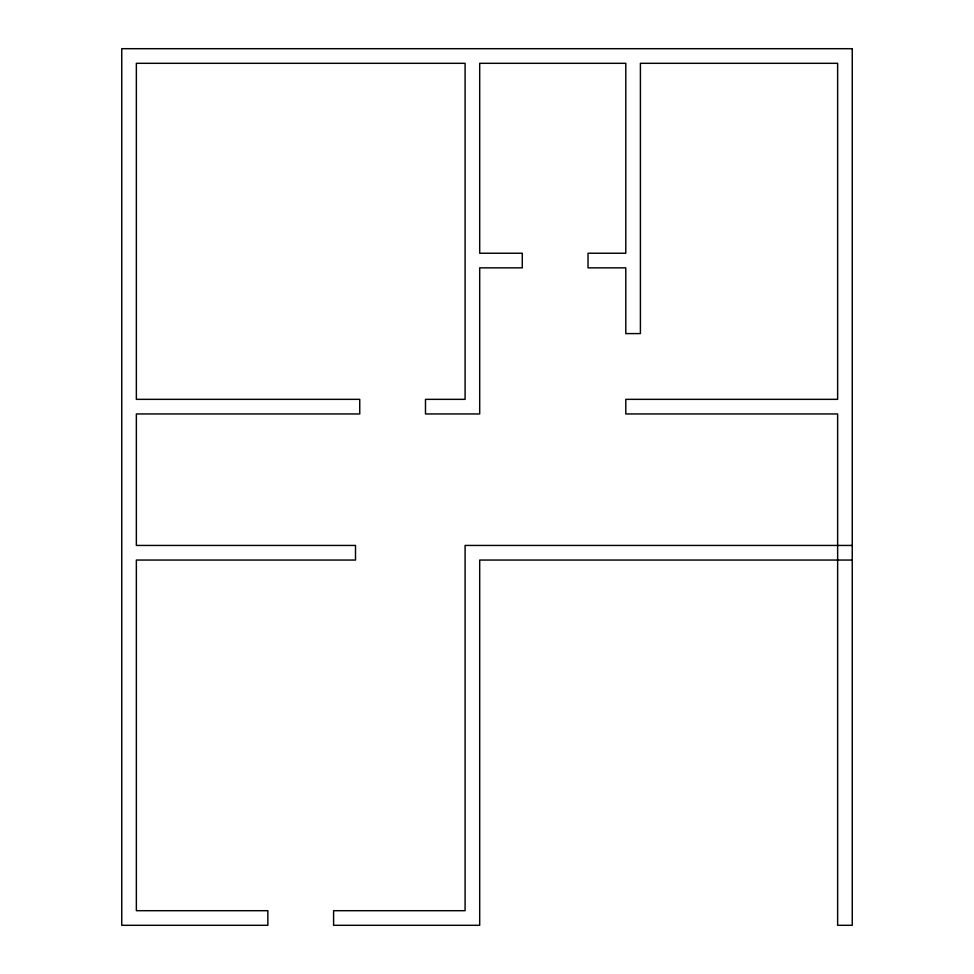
<?xml version="1.0" encoding="UTF-8"?>
<svg xmlns="http://www.w3.org/2000/svg" width="974" height="974" viewBox="0 0 974 974"><rect width="100%" height="100%" fill="white"/><g stroke="black" fill="none" stroke-linecap="round" stroke-linejoin="round"><path stroke-width="1.46" d="M852.25 545.44L465.085 545.44L465.085 910.69L333.595 910.69L333.595 925.3L479.695 925.3L479.695 560.05L852.25 560.05M852.25 48.7L121.75 48.7L121.75 925.3L267.85 925.3L267.85 910.69L136.36 910.69L136.36 560.05L355.51 560.05L355.51 545.44L136.36 545.44L136.36 413.95L359.747 413.95L359.747 399.34L136.36 399.34L136.36 63.31L465.085 63.31L465.085 399.34L425.492 399.34L425.492 413.95L479.695 413.95L479.695 267.85L522.283 267.85L522.283 253.24L479.695 253.24L479.695 63.31L625.795 63.31L625.795 253.24L588.028 253.24L588.028 267.85L625.795 267.85L625.795 333.595L640.405 333.595L640.405 63.31L837.64 63.31L837.64 399.34L625.795 399.34L625.795 413.95L837.64 413.95L837.64 925.3L852.25 925.3L852.25 48.7"/></g></svg>
